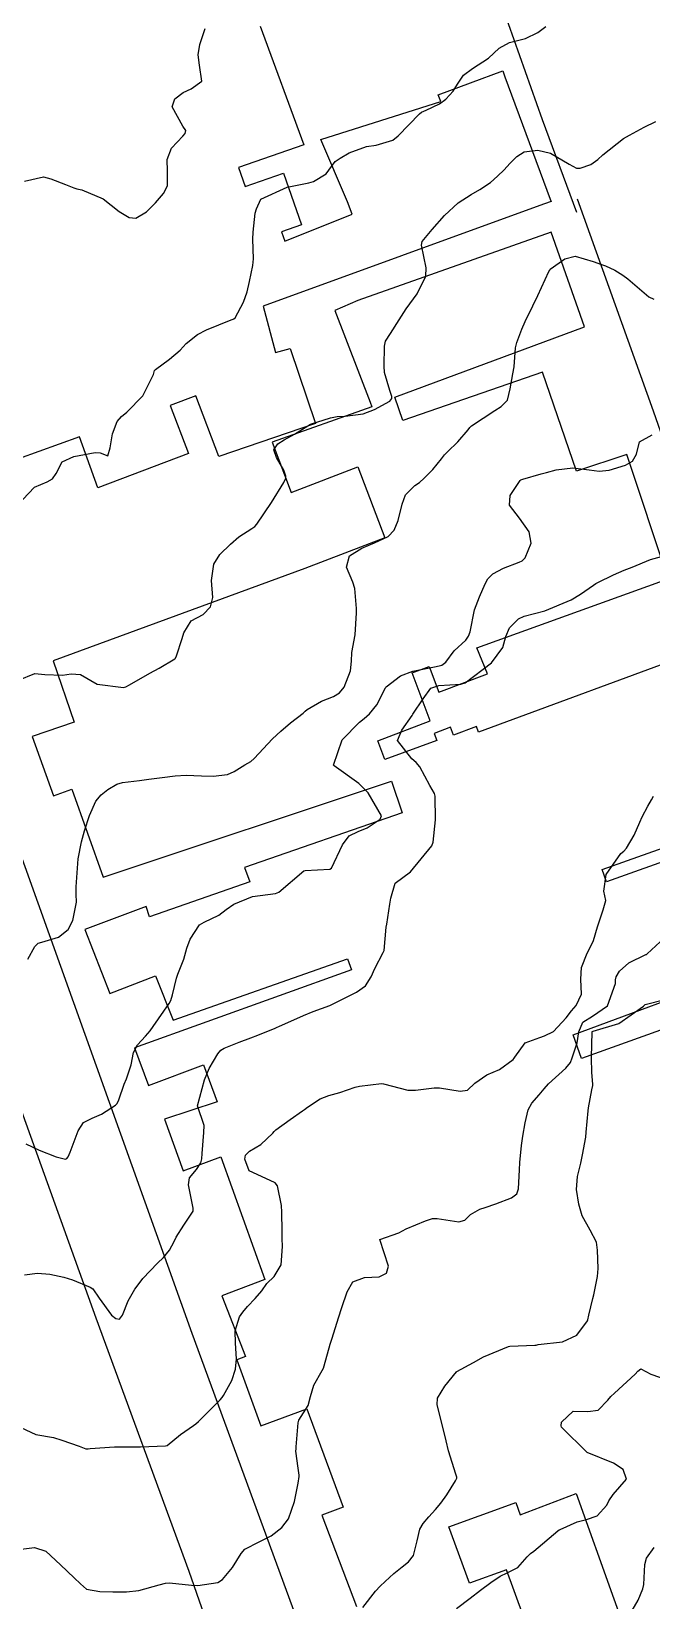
# Model space of a CAD drawing. Header units: metres. Extents: x 298520 to 308411, y 7433745 to 7450750.
# Drawn here: x 303665.5 to 303712.7, y 7440143.3 to 7440262.7 of the extents above; entities that cross this region are included whole.
import ezdxf

# ---------------------------------------------------------------- set-up
doc = ezdxf.new("R2010")
doc.units = ezdxf.units.M
doc.header["$LTSCALE"] = 10
for name, color, linetype in [('Curvas de Nivel 1m', 11, 'Continuous'), ('Curvas de Nivel 5m', 15, 'Continuous'), ('Edificações', 30, 'Continuous'), ('Vias Primárias', 230, 'Continuous')]:
    doc.layers.add(name, color=color, linetype=linetype)

msp = doc.modelspace()

# ---------------------------------------------------------------- linework, layer by layer
at = {"layer": 'Curvas de Nivel 1m', "flags": 128}
for points, elevation in [([(303664.86, 7440227.11), (303665.76, 7440228.05), (303666.72, 7440228.45), (303667.12, 7440228.68), (303667.41, 7440229.08), (303667.86, 7440229.96), (303668.74, 7440230.38), (303670.38, 7440230.69), (303670.74, 7440230.65), (303671.33, 7440230.44), (303671.5, 7440231.03), (303671.69, 7440232.1), (303672.05, 7440233.03), (303672.38, 7440233.42), (303672.78, 7440233.76), (303673.99, 7440235), (303674.81, 7440236.62), (303674.89, 7440236.91), (303674.95, 7440236.99), (303676.02, 7440237.78), (303676.84, 7440238.48), (303677.07, 7440238.73), (303677.29, 7440238.97), (303678.16, 7440239.65), (303678.85, 7440240.03), (303680.73, 7440240.79), (303680.86, 7440240.83), (303680.93, 7440240.85), (303681.02, 7440240.92), (303681.67, 7440242.12), (303681.95, 7440242.91), (303682.11, 7440243.7), (303682.36, 7440244.91), (303682.41, 7440245.42), (303682.37, 7440246.91), (303682.39, 7440247.46), (303682.56, 7440248.9), (303682.64, 7440249.23), (303682.97, 7440249.96), (303684.98, 7440250.87), (303686.63, 7440251.21), (303686.99, 7440251.3), (303687.96, 7440251.88), (303688.63, 7440252.83), (303688.86, 7440252.99), (303689.02, 7440253.08), (303689.7, 7440253.5), (303691.02, 7440253.96), (303691.75, 7440254.07), (303693.03, 7440254.44), (303693.44, 7440254.77), (303695.05, 7440256.45), (303695.22, 7440256.58), (303695.56, 7440256.74), (303696.59, 7440257.21), (303697.07, 7440257.56), (303697.62, 7440258.18), (303697.95, 7440258.72), (303698.41, 7440259.4), (303699.09, 7440259.9), (303700.31, 7440260.69), (303701.11, 7440261.44), (303701.9, 7440261.89), (303703.12, 7440262.19), (303704.06, 7440262.65), (303704.67, 7440263.1)], 738), ([(303664.99, 7440251.34), (303666.43, 7440251.65), (303666.99, 7440251.52), (303668.1, 7440251.07), (303668.74, 7440250.82), (303668.98, 7440250.75), (303669.36, 7440250.68), (303670.97, 7440249.99), (303672.19, 7440249.03), (303672.96, 7440248.57), (303673.46, 7440248.51), (303674.28, 7440249), (303674.97, 7440249.67), (303675.58, 7440250.38), (303675.87, 7440250.98), (303675.88, 7440252.1), (303675.86, 7440252.98), (303676.17, 7440253.83), (303677.03, 7440254.76), (303677.21, 7440254.97), (303677.26, 7440255.19), (303677.04, 7440255.52), (303676.24, 7440256.98), (303676.44, 7440257.6), (303677.07, 7440258.07), (303677.68, 7440258.35), (303678.48, 7440258.95), (303678.32, 7440260.17), (303678.2, 7440260.95), (303678.33, 7440261.73), (303678.75, 7440262.95)], 737), ([(303664.54, 7440213.35), (303665.77, 7440213.87), (303666.54, 7440213.8), (303667.87, 7440213.74), (303668.54, 7440213.83), (303669.26, 7440213.78), (303670.53, 7440213.04), (303672.53, 7440212.79), (303672.71, 7440212.84), (303672.99, 7440213.01), (303674.54, 7440213.89), (303675.24, 7440214.28), (303676.42, 7440214.97), (303676.48, 7440215.04), (303676.56, 7440215.21), (303677, 7440216.54), (303677.11, 7440216.96), (303677.68, 7440217.87), (303678.6, 7440218.35), (303679.15, 7440218.94), (303679.32, 7440219.65), (303679.23, 7440220.94), (303679.4, 7440222.18), (303679.87, 7440222.93), (303680.66, 7440223.71), (303681.31, 7440224.27), (303682.3, 7440224.9), (303682.52, 7440225.05), (303682.68, 7440225.22), (303683.79, 7440226.88), (303684.72, 7440228.41), (303684.87, 7440228.72), (303684.89, 7440228.87), (303684.73, 7440229.35), (303684.16, 7440230.3), (303683.96, 7440230.88), (303684.28, 7440231.35), (303684.75, 7440231.65), (303685.54, 7440232.08), (303686.77, 7440232.85), (303688.28, 7440233.33), (303688.78, 7440233.41), (303689.41, 7440233.45), (303690.78, 7440233.62), (303691.63, 7440233.95), (303692.79, 7440234.59), (303692.95, 7440234.78), (303692.95, 7440234.94), (303692.8, 7440235.4), (303692.4, 7440236.78), (303692.37, 7440237.24), (303692.39, 7440238.78), (303692.48, 7440239.15), (303692.85, 7440239.75), (303693.51, 7440240.77), (303694.03, 7440241.61), (303694.89, 7440242.75), (303695.54, 7440244.11), (303695.57, 7440244.74), (303695.22, 7440246.46), (303695.27, 7440246.75), (303696.02, 7440247.66), (303696.96, 7440248.73), (303698.01, 7440249.68), (303698.98, 7440250.32), (303699.64, 7440250.7), (303700.45, 7440251.23), (303701, 7440251.71), (303701.49, 7440252.19), (303701.94, 7440252.67), (303702.47, 7440253.22), (303703.02, 7440253.57), (303704.07, 7440253.69), (303705.02, 7440253.46), (303706.46, 7440252.62), (303707.01, 7440252.33), (303707.3, 7440252.31), (303708.09, 7440252.6), (303708.64, 7440252.97), (303709.02, 7440253.34), (303710.58, 7440254.57), (303711.04, 7440254.83), (303712.16, 7440255.43), (303713.05, 7440255.88)], 739), ([(303665.08, 7440178.07), (303666.11, 7440177.59), (303667.41, 7440177.08), (303668.1, 7440176.91), (303668.22, 7440176.95), (303668.31, 7440177.07), (303668.47, 7440177.43), (303669.08, 7440179.06), (303669.48, 7440179.7), (303670.14, 7440180.03), (303670.86, 7440180.32), (303671.92, 7440181.02), (303672.03, 7440181.14), (303672.16, 7440181.42), (303672.58, 7440182.6), (303672.76, 7440183.01), (303673.11, 7440184.08), (303673.29, 7440185.01), (303673.6, 7440185.61), (303674.21, 7440186.26), (303674.56, 7440186.66), (303674.79, 7440186.99), (303676.01, 7440188.74), (303676.13, 7440188.97), (303676.25, 7440189.41), (303676.55, 7440190.68), (303676.65, 7440190.97), (303677.11, 7440192.13), (303677.35, 7440192.96), (303677.6, 7440193.65), (303678.31, 7440194.73), (303678.66, 7440194.94), (303679.77, 7440195.48), (303680.33, 7440195.9), (303680.93, 7440196.32), (303682.34, 7440196.9), (303684.1, 7440197.12), (303684.35, 7440197.22), (303686.25, 7440198.85), (303686.36, 7440198.87), (303688.23, 7440198.97), (303688.37, 7440199.05), (303689.19, 7440200.82), (303689.7, 7440201.51), (303690.4, 7440201.84), (303691.07, 7440202.13), (303692.07, 7440202.78), (303692.16, 7440203.04), (303691.15, 7440204.79), (303690.44, 7440205.48), (303688.55, 7440206.83), (303688.52, 7440206.89), (303689.16, 7440208.82), (303690.5, 7440210.17), (303690.85, 7440210.45), (303691.24, 7440210.79), (303691.81, 7440211.49), (303692.48, 7440212.78), (303692.5, 7440212.82), (303692.53, 7440212.85), (303693.62, 7440213.69), (303694.55, 7440214.05), (303696.19, 7440214.37), (303696.55, 7440214.44), (303696.77, 7440214.5), (303697.07, 7440214.72), (303697.69, 7440215.59), (303698.58, 7440216.4), (303698.8, 7440216.71), (303698.91, 7440217.03), (303699.25, 7440218.7), (303699.62, 7440219.7), (303700.05, 7440220.69), (303700.25, 7440221.07), (303700.63, 7440221.44), (303701.44, 7440221.88), (303702.65, 7440222.34), (303702.87, 7440222.44), (303703.1, 7440222.66), (303703.55, 7440223.77), (303703.41, 7440224.65), (303702.68, 7440225.68), (303701.92, 7440226.67), (303701.95, 7440227.42), (303702.72, 7440228.56), (303702.78, 7440228.6), (303702.93, 7440228.66), (303704.32, 7440229.05), (303704.73, 7440229.17), (303705.47, 7440229.37), (303706.73, 7440229.52), (303707.97, 7440229.36), (303708.73, 7440229.25), (303709.49, 7440229.34), (303710.73, 7440229.71), (303711.27, 7440230.02), (303711.57, 7440230.55), (303711.81, 7440231.5), (303712.77, 7440232.02)], 741), ([(303664.98, 7440168.09), (303665.99, 7440168.23), (303666.92, 7440168.15), (303667.99, 7440167.93), (303668.64, 7440167.71), (303669.98, 7440167.16), (303670.19, 7440167.04), (303670.68, 7440166.32), (303671.62, 7440165.02), (303671.95, 7440164.77), (303672.22, 7440164.74), (303672.44, 7440165.02), (303672.87, 7440166.11), (303673.39, 7440167.01), (303673.64, 7440167.35), (303673.99, 7440167.81), (303675.12, 7440168.98), (303675.56, 7440169.42), (303676.02, 7440169.98), (303676.37, 7440170.63), (303676.53, 7440170.97), (303677.12, 7440171.88), (303677.82, 7440172.95), (303677.83, 7440173.18), (303677.47, 7440174.96), (303677.56, 7440175.48), (303678.09, 7440176.13), (303678.41, 7440176.63), (303678.48, 7440176.94), (303678.51, 7440177.34), (303678.64, 7440178.94), (303678.66, 7440179.47), (303678.15, 7440180.95), (303678.68, 7440182.94), (303679.04, 7440183.8), (303679.7, 7440184.93), (303679.93, 7440185.19), (303680.2, 7440185.35), (303681.32, 7440185.8), (303682.21, 7440186.13), (303682.76, 7440186.35), (303684.06, 7440186.88), (303684.18, 7440186.93), (303684.22, 7440186.95), (303684.36, 7440187.01), (303686.23, 7440187.84), (303686.95, 7440188.13), (303688.24, 7440188.61), (303688.68, 7440188.82), (303690.25, 7440189.62), (303690.95, 7440190.1), (303691.37, 7440190.79), (303691.65, 7440191.41), (303692.29, 7440192.63), (303692.34, 7440192.73), (303692.36, 7440192.78), (303692.53, 7440194.56), (303692.56, 7440194.78), (303692.81, 7440196.3), (303692.88, 7440196.77), (303693.21, 7440197.91), (303694.36, 7440198.76), (303696, 7440200.74), (303696.1, 7440201.03), (303696.28, 7440202.73), (303696.24, 7440204.54), (303696.19, 7440204.73), (303695.84, 7440205.34), (303695.07, 7440206.75), (303694.81, 7440207.1), (303694.47, 7440207.36), (303693.38, 7440208.77), (303693.72, 7440209.54), (303694.5, 7440210.67), (303694.56, 7440210.76), (303695.33, 7440211.94), (303695.93, 7440212.74), (303696.54, 7440212.94), (303698.2, 7440213.05), (303698.54, 7440213.15), (303700.55, 7440214.68), (303701.41, 7440215.83), (303701.62, 7440216.67), (303701.91, 7440217.34), (303702.59, 7440218.03), (303703.02, 7440218.23), (303704.6, 7440218.64), (303706.61, 7440219.46), (303707.32, 7440219.9), (303708.3, 7440220.59), (303708.49, 7440220.72), (303708.63, 7440220.8), (303709.82, 7440221.38), (303710.64, 7440221.72), (303711.24, 7440221.96), (303712.65, 7440222.54), (303714.22, 7440222.96)], 742), ([(303664.32, 7440156.65), (303665.85, 7440155.96), (303667.19, 7440155.73), (303667.84, 7440155.53), (303669.15, 7440155.05), (303669.66, 7440154.87), (303669.83, 7440154.86), (303669.99, 7440154.88), (303671.83, 7440155.02), (303673.83, 7440155), (303675.73, 7440155.08), (303675.84, 7440155.12), (303676.86, 7440155.95), (303677.86, 7440156.64), (303678.04, 7440156.77), (303678.24, 7440156.94), (303679.88, 7440158.59), (303680.03, 7440158.77), (303680.13, 7440158.92), (303680.76, 7440160.05), (303681.05, 7440160.91), (303681.13, 7440161.7), (303681.05, 7440162.91), (303681.02, 7440163.83), (303681.35, 7440164.91), (303681.6, 7440165.26), (303681.96, 7440165.69), (303682.56, 7440166.31), (303683.05, 7440166.89), (303683.44, 7440167.43), (303683.99, 7440167.98), (303684.52, 7440168.87), (303684.64, 7440170.25), (303684.61, 7440170.87), (303684.6, 7440171.43), (303684.58, 7440172.87), (303684.56, 7440173.37), (303684.26, 7440174.88), (303684.08, 7440175.11), (303683.69, 7440175.27), (303682.09, 7440176.02), (303681.75, 7440176.9), (303681.8, 7440177.2), (303682.11, 7440177.5), (303682.99, 7440178.02), (303683.88, 7440178.88), (303684, 7440179.01), (303684.13, 7440179.13), (303685.2, 7440179.93), (303686.14, 7440180.57), (303686.31, 7440180.68), (303686.54, 7440180.85), (303687.49, 7440181.5), (303688.16, 7440181.76), (303689, 7440181.97), (303690.17, 7440182.38), (303690.49, 7440182.47), (303692.17, 7440182.65), (303692.32, 7440182.63), (303694.16, 7440182.16), (303694.76, 7440182.15), (303696.17, 7440182.33), (303696.57, 7440182.32), (303698.16, 7440182.09), (303698.7, 7440182.16), (303699.27, 7440182.69), (303700.18, 7440183.31), (303701.14, 7440183.72), (303702.19, 7440184.48), (303702.27, 7440184.58), (303702.32, 7440184.66), (303703.11, 7440185.75), (303704.22, 7440186.16), (303704.57, 7440186.28), (303705.25, 7440186.62), (303706.23, 7440187.67), (303706.64, 7440188.2), (303706.99, 7440188.6), (303707.39, 7440189.46), (303707.35, 7440190.6), (303707.39, 7440191.49), (303707.81, 7440192.59), (303707.99, 7440192.9), (303708.3, 7440193.55), (303708.62, 7440194.59), (303709.03, 7440195.88), (303709.24, 7440196.58), (303709.09, 7440197.31), (303709.26, 7440198.58), (303710.38, 7440200.16), (303710.6, 7440200.34), (303710.81, 7440200.56), (303711.4, 7440201.55), (303711.84, 7440202.55), (303712.01, 7440202.95), (303712.43, 7440203.77), (303712.71, 7440204.26), (303712.86, 7440204.54)], 743), ([(303663.9, 7440147.12), (303665.75, 7440147.36), (303666.6, 7440147.08), (303667.73, 7440146.02), (303668.78, 7440145.05), (303669.24, 7440144.58), (303669.7, 7440144.18), (303670.73, 7440144), (303671.7, 7440143.98), (303672.74, 7440143.97), (303673.7, 7440144.08), (303675.23, 7440144.5), (303675.71, 7440144.64), (303676.02, 7440144.66), (303677.71, 7440144.49), (303678.19, 7440144.47), (303679.71, 7440144.7), (303680.07, 7440144.92), (303680.81, 7440145.83), (303681.47, 7440146.9), (303681.75, 7440147.22), (303682.85, 7440147.79), (303683.76, 7440148.23), (303684.58, 7440148.87), (303685.09, 7440149.54), (303685.55, 7440150.85), (303685.81, 7440152.25), (303685.9, 7440152.76), (303685.9, 7440152.85), (303685.82, 7440153.39), (303685.65, 7440154.67), (303685.66, 7440154.85), (303685.68, 7440155.01), (303685.82, 7440156.85), (303685.86, 7440157.04), (303686.57, 7440158.15), (303686.77, 7440158.84), (303687.02, 7440159.71), (303687.66, 7440160.83), (303687.75, 7440161), (303687.92, 7440161.62), (303688.26, 7440162.83), (303688.4, 7440163.29), (303688.9, 7440164.82), (303689.15, 7440165.62), (303689.54, 7440166.81), (303689.99, 7440167.56), (303690.88, 7440167.9), (303691.99, 7440167.96), (303692.55, 7440168.22), (303692.7, 7440168.77), (303692.03, 7440170.78), (303693.49, 7440171.31), (303694.04, 7440171.6), (303695.51, 7440172.21), (303696.05, 7440172.38), (303696.4, 7440172.38), (303698.04, 7440172.13), (303698.51, 7440172.25), (303698.95, 7440172.7), (303699.64, 7440173.11), (303700.06, 7440173.23), (303700.88, 7440173.5), (303702.07, 7440173.95), (303702.46, 7440174.27), (303702.6, 7440174.65), (303702.67, 7440176.08), (303702.7, 7440176.65), (303702.82, 7440177.95), (303702.93, 7440178.65), (303703.11, 7440179.68), (303703.32, 7440180.65), (303703.62, 7440181.17), (303704.16, 7440181.8), (303704.54, 7440182.26), (303704.87, 7440182.63), (303706.19, 7440183.82), (303706.54, 7440184.26), (303706.69, 7440184.61), (303707.05, 7440185.76), (303707.19, 7440186.6), (303707.5, 7440187.33), (303708.23, 7440187.79), (303709.38, 7440188.57), (303709.97, 7440190.27), (303709.99, 7440190.56), (303710.04, 7440190.79), (303710.27, 7440191.21), (303711, 7440191.84), (303712.29, 7440192.47), (303712.34, 7440192.49), (303712.4, 7440192.54), (303713.38, 7440193.45)], 744), ([(303697.88, 7440142.71), (303698.91, 7440143.49), (303699.71, 7440144.1), (303700.48, 7440144.68), (303701.21, 7440145.18), (303701.72, 7440145.42), (303702.54, 7440145.84), (303703.26, 7440146.64), (303703.5, 7440146.89), (303703.75, 7440147.08), (303705.6, 7440148.61), (303705.69, 7440148.69), (303705.76, 7440148.73), (303707.06, 7440149.31), (303707.78, 7440149.48), (303708.59, 7440149.77), (303709.32, 7440150.57), (303709.46, 7440150.91), (303709.8, 7440151.38), (303710.81, 7440152.55), (303710.55, 7440153.29), (303709.82, 7440153.77), (303707.83, 7440154.59), (303705.86, 7440156.5), (303705.83, 7440156.61), (303705.87, 7440156.89), (303706.76, 7440157.72), (303707.87, 7440157.69), (303708.65, 7440157.81), (303709.39, 7440158.57), (303709.62, 7440158.84), (303709.89, 7440159.1), (303711.48, 7440160.55), (303711.68, 7440160.77), (303711.91, 7440160.96), (303712.66, 7440160.53), (303713.9, 7440160.1)], 746), ([(303711.24, 7440142.55), (303711.7, 7440143.34), (303712.05, 7440144.2), (303712.14, 7440144.54), (303712.21, 7440146.06), (303712.33, 7440146.53), (303712.93, 7440147.35)], 747)]:
    msp.add_lwpolyline(points, dxfattribs=dict(at, elevation=elevation))
at = {"layer": 'Curvas de Nivel 5m', "flags": 128}
for points, elevation in [([(303665.25, 7440192.13), (303665.77, 7440193.1), (303666.04, 7440193.35), (303666.3, 7440193.42), (303667.58, 7440193.8), (303668.31, 7440194.39), (303668.66, 7440195.06), (303668.94, 7440196.45), (303668.93, 7440197.06), (303668.91, 7440197.63), (303669.02, 7440199.06), (303669.08, 7440199.77), (303669.32, 7440201.06), (303669.56, 7440201.89), (303669.94, 7440203.05), (303670.42, 7440204.14), (303670.83, 7440204.64), (303671.33, 7440205.03), (303672.01, 7440205.45), (303672.44, 7440205.57), (303673.73, 7440205.72), (303674.45, 7440205.82), (303675.47, 7440205.95), (303676.45, 7440206.08), (303677.29, 7440206.13), (303678.45, 7440206.07), (303679.34, 7440206.05), (303680.45, 7440206.17), (303680.96, 7440206.41), (303681.77, 7440206.91), (303682.21, 7440207.16), (303682.47, 7440207.39), (303683.86, 7440208.88), (303684.49, 7440209.48), (303685.24, 7440210.12), (303686.19, 7440210.85), (303686.36, 7440211), (303686.51, 7440211.13), (303687.6, 7440211.76), (303688.52, 7440212.12), (303688.96, 7440212.39), (303689.32, 7440212.82), (303689.81, 7440214.07), (303689.87, 7440214.81), (303689.9, 7440215.47), (303690.15, 7440216.81), (303690.27, 7440218.47), (303690.26, 7440218.81), (303690.13, 7440220.32), (303689.97, 7440220.81), (303689.51, 7440221.95), (303689.74, 7440222.81), (303690.66, 7440223.41), (303691.64, 7440223.82), (303692.67, 7440224.29), (303693.12, 7440224.77), (303693.43, 7440225.52), (303693.75, 7440226.76), (303694, 7440227.46), (303694.71, 7440228.16), (303695.05, 7440228.41), (303695.4, 7440228.74), (303696.06, 7440229.4), (303696.74, 7440230.2), (303696.97, 7440230.5), (303697.19, 7440230.73), (303697.98, 7440231.49), (303698.77, 7440232.4), (303698.9, 7440232.58), (303699.02, 7440232.71), (303700.78, 7440233.88), (303701.28, 7440234.18), (303701.76, 7440234.67), (303701.95, 7440235.52), (303702.17, 7440236.67), (303702.27, 7440237.21), (303702.37, 7440238.66), (303702.46, 7440239.05), (303702.86, 7440240.06), (303703.11, 7440240.66), (303703.68, 7440241.85), (303704.07, 7440242.64), (303704.91, 7440244.46), (303704.97, 7440244.57), (303705.01, 7440244.63), (303706.13, 7440245.41), (303706.92, 7440245.62), (303708.29, 7440245.23), (303708.92, 7440244.99), (303709.22, 7440244.89), (303709.92, 7440244.57), (303710.53, 7440244.19), (303710.91, 7440243.89), (303712.51, 7440242.54), (303712.89, 7440242.36)], 740), ([(303690.74, 7440142.79), (303691.71, 7440144.02), (303692.07, 7440144.41), (303692.45, 7440144.77), (303693.11, 7440145.38), (303693.73, 7440145.87), (303694.23, 7440146.26), (303694.61, 7440146.75), (303694.87, 7440147.86), (303695.08, 7440148.74), (303695.34, 7440149.17), (303695.78, 7440149.68), (303696.27, 7440150.24), (303696.69, 7440150.72), (303697.15, 7440151.36), (303697.81, 7440152.42), (303697.89, 7440152.63), (303697.89, 7440152.71), (303697.82, 7440152.94), (303697.27, 7440154.72), (303697.09, 7440155.47), (303696.78, 7440156.72), (303696.39, 7440158.22), (303696.42, 7440158.72), (303696.98, 7440159.63), (303697.87, 7440160.71), (303697.89, 7440160.73), (303697.91, 7440160.74), (303699.18, 7440161.44), (303699.92, 7440161.87), (303701.84, 7440162.66), (303701.93, 7440162.67), (303703.83, 7440162.74), (303703.93, 7440162.76), (303704.1, 7440162.8), (303705.94, 7440162.99), (303707.03, 7440163.51), (303707.84, 7440164.59), (303707.87, 7440164.67), (303707.96, 7440165.03), (303708.25, 7440166.31), (303708.32, 7440166.59), (303708.6, 7440167.98), (303708.66, 7440168.58), (303708.62, 7440169.98), (303708.52, 7440170.59), (303708.04, 7440171.51), (303707.44, 7440172.6), (303707.18, 7440173.48), (303707.02, 7440174.6), (303707.09, 7440175.59), (303707.33, 7440176.6), (303707.46, 7440177.24), (303707.71, 7440178.59), (303707.75, 7440178.97), (303707.89, 7440180.59), (303707.93, 7440180.81), (303708.17, 7440182.17), (303708.25, 7440182.52), (303708.26, 7440182.59), (303708.18, 7440183.53), (303708.16, 7440184.59), (303708.15, 7440184.63), (303708.19, 7440186.59), (303708.2, 7440186.61), (303708.22, 7440186.63), (303708.28, 7440186.64), (303710.23, 7440187.22), (303712.1, 7440188.54), (303712.17, 7440188.61), (303712.24, 7440188.67), (303713.73, 7440189.05)], 745)]:
    msp.add_lwpolyline(points, dxfattribs=dict(at, elevation=elevation))
at = {"layer": 'Edificações'}
for points in [[(303682.93, 7440263.12), (303686.25, 7440254.1), (303682.52, 7440252.8), (303681.27, 7440252.36), (303681.78, 7440250.92), (303684.7, 7440251.94), (303686.08, 7440248.02), (303684.56, 7440247.48), (303684.81, 7440246.76), (303689.92, 7440248.81), (303689.58, 7440249.75), (303687.54, 7440254.49), (303696.67, 7440257.4), (303696.49, 7440257.91), (303701.39, 7440259.72), (303701.56, 7440259.26), (303705, 7440249.95), (303705.07, 7440249.79), (303705, 7440249.77), (303704.21, 7440249.48), (303683.16, 7440241.83), (303684.1, 7440238.3), (303685.21, 7440238.59), (303687.15, 7440232.88), (303679.79, 7440230.38), (303678.04, 7440235), (303676.07, 7440234.25), (303677.46, 7440230.61), (303670.57, 7440227.99), (303669.17, 7440231.87), (303664.53, 7440230.19)], [(303716.47, 7440215.63), (303699.56, 7440209.41), (303699.4, 7440209.83), (303697.64, 7440209.18), (303697.42, 7440209.77), (303696.18, 7440209.31), (303696.38, 7440208.77), (303692.42, 7440207.31), (303691.89, 7440208.74), (303695.88, 7440210.25), (303694.5, 7440213.91), (303695.79, 7440214.4), (303696.53, 7440212.44), (303700.23, 7440213.84), (303699.42, 7440215.81), (303713.99, 7440221.06), (303710.84, 7440230.54), (303707, 7440229.26), (303704.42, 7440236.79), (303693.8, 7440233.11), (303693.18, 7440234.89), (303707.63, 7440240.24), (303705.09, 7440247.45), (303690.37, 7440242.24), (303688.6, 7440241.5), (303691.31, 7440234.5), (303691.44, 7440234.17), (303683.83, 7440231.46), (303685.3, 7440227.64), (303690.37, 7440229.58), (303692.43, 7440224.2), (303686.34, 7440221.86), (303667.17, 7440214.83), (303668.77, 7440210.15), (303665.58, 7440209.06), (303667.19, 7440204.55), (303668.6, 7440205.05), (303670.97, 7440198.36), (303692.93, 7440205.67), (303693.73, 7440203.25), (303681.74, 7440199.11), (303682.13, 7440198), (303674.51, 7440195.34), (303674.25, 7440196.12), (303669.58, 7440194.38), (303671.49, 7440189.5), (303674.97, 7440190.86), (303676.3, 7440187.47), (303689.58, 7440192.16), (303689.88, 7440191.32), (303673.37, 7440185.37), (303674.44, 7440182.52), (303678.61, 7440184.08), (303679.66, 7440181.26), (303675.64, 7440179.95), (303677.06, 7440176.02), (303679.94, 7440177.09), (303683.29, 7440167.74), (303680.01, 7440166.5), (303681.81, 7440161.88), (303681.15, 7440161.62), (303682.98, 7440156.61), (303686.48, 7440157.9), (303689.24, 7440150.41), (303687.62, 7440149.82), (303690.27, 7440142.86)], [(303721.18, 7440202.24), (303709.3, 7440198.01), (303708.96, 7440198.94), (303715.97, 7440201.43)], [(303721.4, 7440189.59), (303707.4, 7440184.56), (303706.76, 7440186.36), (303718.96, 7440190.88)], [(303703.64, 7440140.29), (303701.68, 7440145.66), (303698.86, 7440144.63), (303697.3, 7440148.92), (303701.92, 7440150.6), (303702.38, 7440150.77), (303702.72, 7440149.83), (303706.99, 7440151.46), (303712.73, 7440135.44)]]:
    msp.add_lwpolyline(points, dxfattribs=at)
at = {"layer": 'Vias Primárias'}
for points in [[(303707.03, 7440248.95), (303704.41, 7440256.01), (303700.54, 7440266.99, 0.010862), (303699.6, 7440269.49, 0.108862), (303697.74, 7440272.22, 0.07898), (303683.91, 7440281.64, 0.0758), (303676.23, 7440283.91, 0.112404), (303667.71, 7440283.18), (303648.31, 7440277.05, 0.090608)], [(303664.16, 7440201.59), (303677.73, 7440163.65), (303685.65, 7440142.09), (303688.54, 7440133.59, 0.155765), (303690.19, 7440131.35, 0.230779), (303697.89, 7440130.01, 0.008736), (303707.2, 7440132.88), (303734.09, 7440142.14, 0.07582), (303739.49, 7440144.97, 0.177128), (303741.33, 7440147.75, 0.142002), (303741.03, 7440154.21), (303734.29, 7440173.82), (303723.35, 7440203.86), (303712.87, 7440233.84), (303707.08, 7440249.95)]]:
    msp.add_lwpolyline(points, format="xyb", dxfattribs=at)
msp.add_lwpolyline([(303663.82, 7440183.18), (303670.42, 7440164.83), (303677.49, 7440145.56), (303685.58, 7440122.34), (303692.88, 7440102.75), (303697.85, 7440088.59), (303701.52, 7440078.3), (303706.77, 7440064.22), (303711.32, 7440050.69)], dxfattribs=at)

doc.saveas('drawing.dxf')
